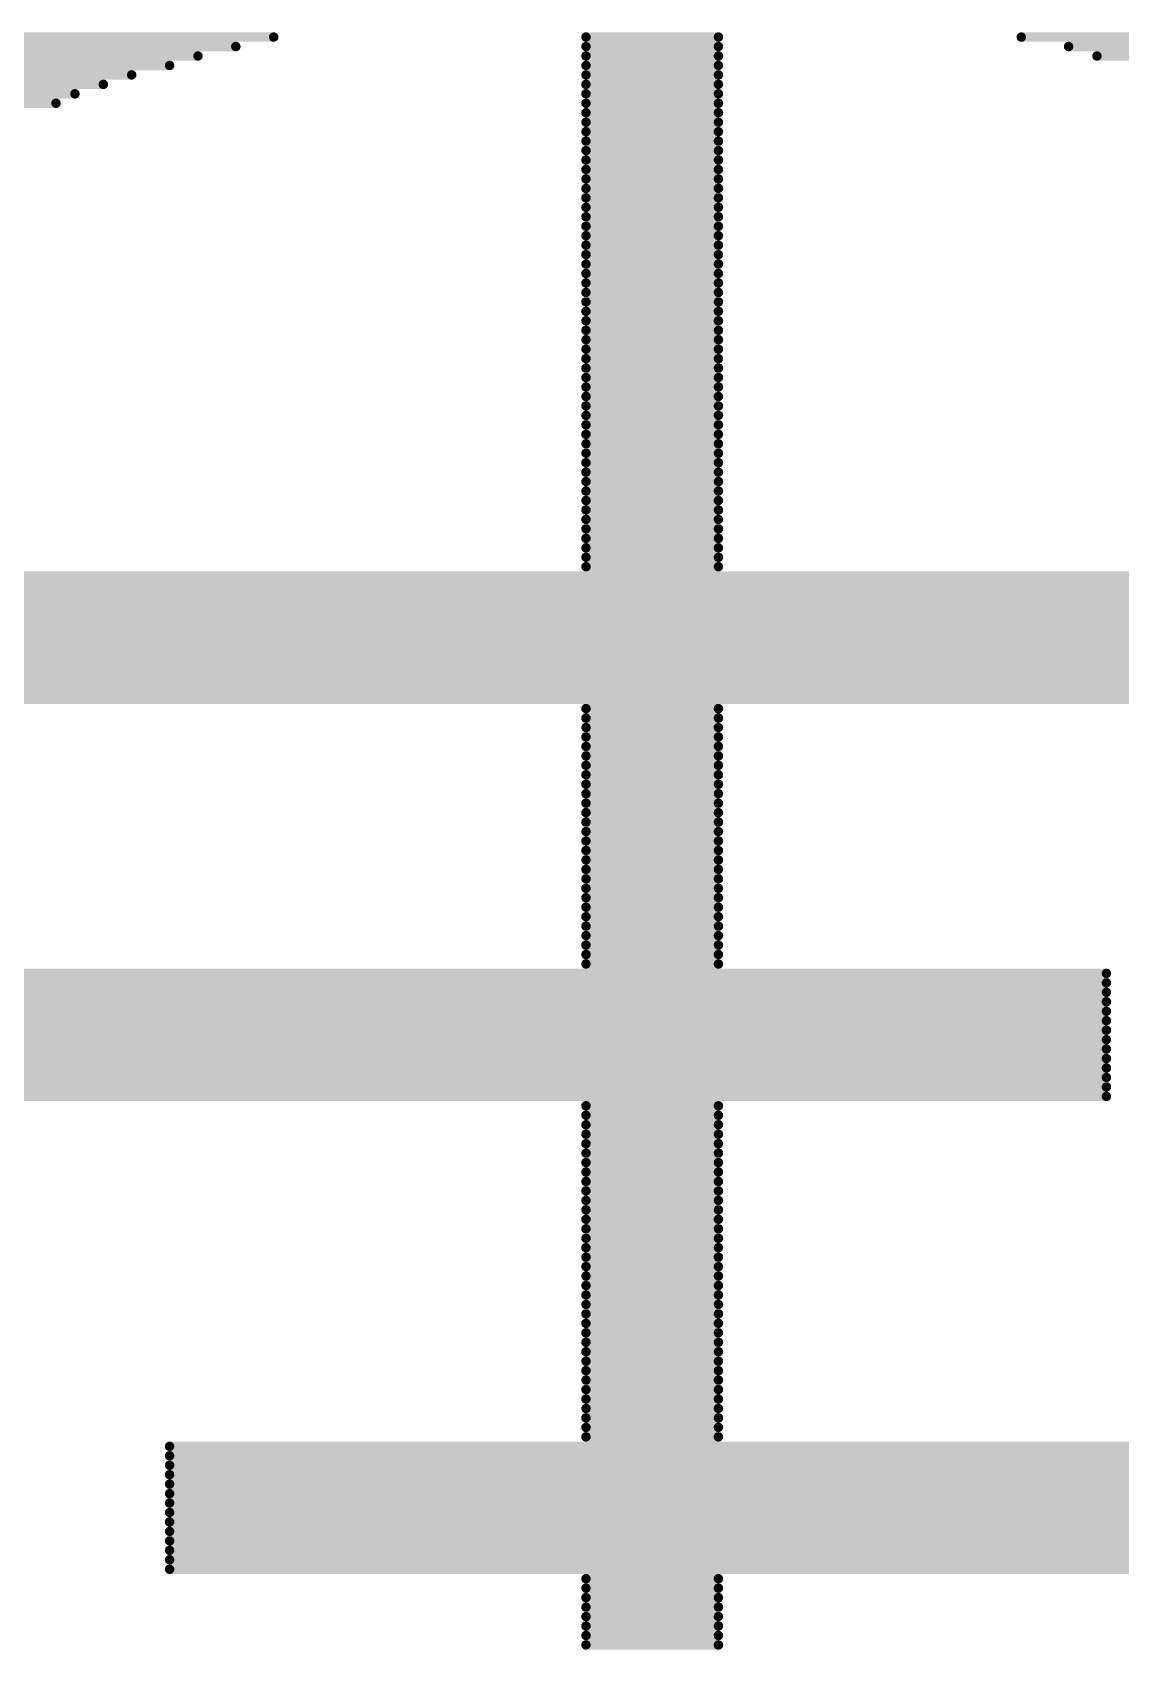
# Model space of a CAD drawing. Extents: x 130.7 to 185.8, y 57.2 to 142.1.
# Drawn here: x 144.29 to 148.13, y 97.32 to 103.03 of the extents above; entities that cross this region are included whole.
import ezdxf

# ---------------------------------------------------------------- set-up
doc = ezdxf.new("R2010")
doc.units = 0
doc.layers.add('BOTTOMOVERLAY', color=54, linetype='CONTINUOUS')

msp = doc.modelspace()

# ---------------------------------------------------------------- linework, layer by layer
at = {"layer": 'BOTTOMOVERLAY', "const_width": 0.033393}
for points in [[(143.705438, 103.017805), (145.141389, 103.017805)], [(146.243398, 103.017805), (146.710916, 103.017805)], [(147.779532, 103.017805), (149.282269, 103.017805)], [(143.571862, 102.951016), (144.874234, 102.951016)], [(143.638651, 102.984409), (145.007813, 102.984409)], [(146.243398, 102.984409), (146.710916, 102.984409)], [(146.243398, 102.951016), (146.710916, 102.951016)], [(147.946501, 102.984409), (149.349059, 102.984409)], [(148.046684, 102.951016), (149.415845, 102.951016)], [(143.505072, 102.917622), (144.774051, 102.917622)], [(146.243398, 102.917622), (146.710916, 102.917622)], [(143.371496, 102.850833), (144.540293, 102.850833)], [(143.438286, 102.884229), (144.640475, 102.884229)], [(146.243398, 102.884229), (146.710916, 102.884229)], [(146.243398, 102.850833), (146.710916, 102.850833)], [(143.23792, 102.784046), (144.373323, 102.784046)], [(143.304707, 102.81744), (144.44011, 102.81744)], [(146.243398, 102.81744), (146.710916, 102.81744)], [(146.243398, 102.784046), (146.710916, 102.784046)], [(146.243398, 102.750653), (146.710916, 102.750653)], [(146.243398, 102.71726), (146.710916, 102.71726)], [(146.243398, 102.683864), (146.710916, 102.683864)], [(146.243398, 102.65047), (146.710916, 102.65047)], [(146.243398, 102.617077), (146.710916, 102.617077)], [(146.243398, 102.583681), (146.710916, 102.583681)], [(146.243398, 102.550288), (146.710916, 102.550288)], [(146.243398, 102.516894), (146.710916, 102.516894)], [(146.243398, 102.483498), (146.710916, 102.483498)], [(146.243398, 102.450105), (146.710916, 102.450105)], [(146.243398, 102.416712), (146.710916, 102.416712)], [(146.243398, 102.383316), (146.710916, 102.383316)], [(146.243398, 102.349922), (146.710916, 102.349922)], [(146.243398, 102.316529), (146.710916, 102.316529)], [(146.243398, 102.283136), (146.710916, 102.283136)], [(146.243398, 102.24974), (146.710916, 102.24974)], [(146.243398, 102.216346), (146.710916, 102.216346)], [(146.243398, 102.182953), (146.710916, 102.182953)], [(146.243398, 102.149557), (146.710916, 102.149557)], [(146.243398, 102.116164), (146.710916, 102.116164)], [(146.243398, 102.08277), (146.710916, 102.08277)], [(146.243398, 102.049374), (146.710916, 102.049374)], [(146.243398, 102.015981), (146.710916, 102.015981)], [(146.243398, 101.982587), (146.710916, 101.982587)], [(146.243398, 101.949192), (146.710916, 101.949192)], [(146.243398, 101.915798), (146.710916, 101.915798)], [(146.243398, 101.882405), (146.710916, 101.882405)], [(146.243398, 101.849009), (146.710916, 101.849009)], [(146.243398, 101.815616), (146.710916, 101.815616)], [(146.243398, 101.782222), (146.710916, 101.782222)], [(146.243398, 101.748826), (146.710916, 101.748826)], [(146.243398, 101.715433), (146.710916, 101.715433)], [(146.243398, 101.682039), (146.710916, 101.682039)], [(146.243398, 101.648644), (146.710916, 101.648644)], [(146.243398, 101.61525), (146.710916, 101.61525)], [(146.243398, 101.581857), (146.710916, 101.581857)], [(146.243398, 101.548461), (146.710916, 101.548461)], [(146.243398, 101.515067), (146.710916, 101.515067)], [(146.243398, 101.481674), (146.710916, 101.481674)], [(146.243398, 101.448278), (146.710916, 101.448278)], [(146.243398, 101.414885), (146.710916, 101.414885)], [(146.243398, 101.381491), (146.710916, 101.381491)], [(146.243398, 101.348095), (146.710916, 101.348095)], [(146.243398, 101.314702), (146.710916, 101.314702)], [(146.243398, 101.281309), (146.710916, 101.281309)], [(146.243398, 101.247915), (146.710916, 101.247915)], [(146.243398, 101.214519), (146.710916, 101.214519)], [(146.243398, 101.181126), (146.710916, 101.181126)], [(146.243398, 101.147733), (146.710916, 101.147733)], [(141.301056, 101.080943), (149.516028, 101.080943)], [(141.334449, 101.114337), (149.315663, 101.114337)], [(141.234267, 101.014154), (149.783183, 101.014154)], [(141.267663, 101.04755), (149.649607, 101.04755)], [(141.200873, 100.947367), (149.950152, 100.947367)], [(141.234267, 100.980761), (149.84997, 100.980761)], [(141.16748, 100.913971), (150.016942, 100.913971)], [(141.134084, 100.880578), (150.050335, 100.880578)], [(141.134084, 100.847185), (150.117124, 100.847185)], [(141.067297, 100.780395), (150.217307, 100.780395)], [(141.100691, 100.813789), (150.183913, 100.813789)], [(141.067297, 100.747002), (150.284096, 100.747002)], [(141.000508, 100.680213), (150.350883, 100.680213)], [(141.033901, 100.713606), (150.31749, 100.713606)], [(146.243398, 100.646819), (146.710916, 100.646819)], [(146.243398, 100.613423), (146.710916, 100.613423)], [(146.243398, 100.58003), (146.710916, 100.58003)], [(146.243398, 100.546637), (146.710916, 100.546637)], [(146.243398, 100.513241), (146.710916, 100.513241)], [(146.243398, 100.479847), (146.710916, 100.479847)], [(146.243398, 100.446454), (146.710916, 100.446454)], [(146.243398, 100.413058), (146.710916, 100.413058)], [(146.243398, 100.379665), (146.710916, 100.379665)], [(146.243398, 100.346271), (146.710916, 100.346271)], [(146.243398, 100.312875), (146.710916, 100.312875)], [(146.243398, 100.279482), (146.710916, 100.279482)], [(146.243398, 100.246089), (146.710916, 100.246089)], [(146.243398, 100.212695), (146.710916, 100.212695)], [(146.243398, 100.179299), (146.710916, 100.179299)], [(146.243398, 100.145906), (146.710916, 100.145906)], [(146.243398, 100.112512), (146.710916, 100.112512)], [(146.243398, 100.079117), (146.710916, 100.079117)], [(146.243398, 100.045723), (146.710916, 100.045723)], [(146.243398, 100.01233), (146.710916, 100.01233)], [(146.243398, 99.978934), (146.710916, 99.978934)], [(146.243398, 99.945541), (146.710916, 99.945541)], [(146.243398, 99.912147), (146.710916, 99.912147)], [(146.243398, 99.878751), (146.710916, 99.878751)], [(146.243398, 99.845358), (146.710916, 99.845358)], [(146.243398, 99.811964), (146.710916, 99.811964)], [(146.243398, 99.778569), (146.710916, 99.778569)], [(146.243398, 99.745175), (146.710916, 99.745175)], [(143.638651, 99.711782), (148.080077, 99.711782)], [(143.204524, 99.644992), (148.080077, 99.644992)], [(143.371496, 99.678386), (148.080077, 99.678386)], [(143.037555, 99.578203), (148.080077, 99.578203)], [(143.104342, 99.611599), (148.080077, 99.611599)], [(142.937372, 99.54481), (148.080077, 99.54481)], [(142.83719, 99.47802), (148.080077, 99.47802)], [(142.903976, 99.511416), (148.080077, 99.511416)], [(142.737007, 99.411234), (148.080077, 99.411234)], [(142.7704, 99.444627), (148.080077, 99.444627)], [(142.636824, 99.344444), (148.080077, 99.344444)], [(142.670218, 99.377838), (148.080077, 99.377838)], [(142.603431, 99.311051), (148.080077, 99.311051)], [(142.570035, 99.277655), (148.080077, 99.277655)], [(146.243398, 99.244262), (146.710916, 99.244262)], [(146.243398, 99.210868), (146.710916, 99.210868)], [(146.243398, 99.177475), (146.710916, 99.177475)], [(146.243398, 99.144079), (146.710916, 99.144079)], [(146.243398, 99.110686), (146.710916, 99.110686)], [(146.243398, 99.077292), (146.710916, 99.077292)], [(146.243398, 99.043896), (146.710916, 99.043896)], [(146.243398, 99.010503), (146.710916, 99.010503)], [(146.243398, 98.97711), (146.710916, 98.97711)], [(146.243398, 98.943714), (146.710916, 98.943714)], [(146.243398, 98.91032), (146.710916, 98.91032)], [(146.243398, 98.876927), (146.710916, 98.876927)], [(146.243398, 98.843531), (146.710916, 98.843531)], [(146.243398, 98.810138), (146.710916, 98.810138)], [(146.243398, 98.776744), (146.710916, 98.776744)], [(146.243398, 98.743348), (146.710916, 98.743348)], [(146.243398, 98.709955), (146.710916, 98.709955)], [(146.243398, 98.676562), (146.710916, 98.676562)], [(146.243398, 98.643166), (146.710916, 98.643166)], [(146.243398, 98.609772), (146.710916, 98.609772)], [(146.243398, 98.576379), (146.710916, 98.576379)], [(146.243398, 98.542983), (146.710916, 98.542983)], [(146.243398, 98.50959), (146.710916, 98.50959)], [(146.243398, 98.476196), (146.710916, 98.476196)], [(146.243398, 98.4428), (146.710916, 98.4428)], [(146.243398, 98.409407), (146.710916, 98.409407)], [(146.243398, 98.376014), (146.710916, 98.376014)], [(146.243398, 98.342618), (146.710916, 98.342618)], [(146.243398, 98.309224), (146.710916, 98.309224)], [(146.243398, 98.275831), (146.710916, 98.275831)], [(146.243398, 98.242435), (146.710916, 98.242435)], [(146.243398, 98.209042), (146.710916, 98.209042)], [(146.243398, 98.175648), (146.710916, 98.175648)], [(146.243398, 98.142255), (146.710916, 98.142255)], [(146.243398, 98.108859), (146.710916, 98.108859)], [(144.774051, 98.042072), (148.681173, 98.042072)], [(146.243398, 98.075466), (146.710916, 98.075466)], [(144.774051, 98.008676), (150.284096, 98.008676)], [(144.774051, 97.975283), (150.217307, 97.975283)], [(144.774051, 97.941889), (150.183913, 97.941889)], [(144.774051, 97.908494), (150.150518, 97.908494)], [(144.774051, 97.8751), (150.083731, 97.8751)], [(144.774051, 97.841707), (150.050335, 97.841707)], [(144.774051, 97.808311), (149.983548, 97.808311)], [(144.774051, 97.774917), (149.916759, 97.774917)], [(144.774051, 97.741524), (149.84997, 97.741524)], [(144.774051, 97.708128), (149.749789, 97.708128)], [(144.774051, 97.674735), (149.649607, 97.674735)], [(144.774051, 97.641341), (149.549424, 97.641341)], [(144.774051, 97.607945), (149.349059, 97.607945)], [(146.243398, 97.574552), (146.710916, 97.574552)], [(146.243398, 97.541159), (146.710916, 97.541159)], [(146.243398, 97.507763), (146.710916, 97.507763)], [(146.243398, 97.474369), (146.710916, 97.474369)], [(146.243398, 97.440976), (146.710916, 97.440976)], [(146.243398, 97.40758), (146.710916, 97.40758)], [(146.243398, 97.374187), (146.710916, 97.374187)], [(146.243398, 97.340793), (146.710916, 97.340793)]]:
    msp.add_lwpolyline(points, dxfattribs=at)
at = {"layer": 'BOTTOMOVERLAY', "const_width": 0.016695}
for points in [[(145.13304, 103.017805, 1), (145.149738, 103.017805, 1)], [(146.235049, 103.017805, 1), (146.251747, 103.017805, 1)], [(146.702567, 103.017805, 1), (146.719265, 103.017805, 1)], [(147.771183, 103.017805, 1), (147.787881, 103.017805, 1)], [(144.865885, 102.951016, 1), (144.882583, 102.951016, 1)], [(144.999464, 102.984409, 1), (145.016162, 102.984409, 1)], [(146.235049, 102.984409, 1), (146.251747, 102.984409, 1)], [(146.235049, 102.951016, 1), (146.251747, 102.951016, 1)], [(146.702567, 102.984409, 1), (146.719265, 102.984409, 1)], [(146.702567, 102.951016, 1), (146.719265, 102.951016, 1)], [(147.938152, 102.984409, 1), (147.95485, 102.984409, 1)], [(148.038335, 102.951016, 1), (148.055033, 102.951016, 1)], [(144.765702, 102.917622, 1), (144.7824, 102.917622, 1)], [(146.235049, 102.917622, 1), (146.251747, 102.917622, 1)], [(146.702567, 102.917622, 1), (146.719265, 102.917622, 1)], [(144.531944, 102.850833, 1), (144.548642, 102.850833, 1)], [(144.632126, 102.884229, 1), (144.648824, 102.884229, 1)], [(146.235049, 102.884229, 1), (146.251747, 102.884229, 1)], [(146.235049, 102.850833, 1), (146.251747, 102.850833, 1)], [(146.702567, 102.884229, 1), (146.719265, 102.884229, 1)], [(146.702567, 102.850833, 1), (146.719265, 102.850833, 1)], [(144.364974, 102.784046, 1), (144.381672, 102.784046, 1)], [(144.431761, 102.81744, 1), (144.448459, 102.81744, 1)], [(146.235049, 102.81744, 1), (146.251747, 102.81744, 1)], [(146.235049, 102.784046, 1), (146.251747, 102.784046, 1)], [(146.702567, 102.81744, 1), (146.719265, 102.81744, 1)], [(146.702567, 102.784046, 1), (146.719265, 102.784046, 1)], [(146.235049, 102.750653, 1), (146.251747, 102.750653, 1)], [(146.235049, 102.71726, 1), (146.251747, 102.71726, 1)], [(146.702567, 102.750653, 1), (146.719265, 102.750653, 1)], [(146.702567, 102.71726, 1), (146.719265, 102.71726, 1)], [(146.235049, 102.683864, 1), (146.251747, 102.683864, 1)], [(146.702567, 102.683864, 1), (146.719265, 102.683864, 1)], [(146.235049, 102.65047, 1), (146.251747, 102.65047, 1)], [(146.235049, 102.617077, 1), (146.251747, 102.617077, 1)], [(146.702567, 102.65047, 1), (146.719265, 102.65047, 1)], [(146.702567, 102.617077, 1), (146.719265, 102.617077, 1)], [(146.235049, 102.583681, 1), (146.251747, 102.583681, 1)], [(146.235049, 102.550288, 1), (146.251747, 102.550288, 1)], [(146.702567, 102.583681, 1), (146.719265, 102.583681, 1)], [(146.702567, 102.550288, 1), (146.719265, 102.550288, 1)], [(146.235049, 102.516894, 1), (146.251747, 102.516894, 1)], [(146.702567, 102.516894, 1), (146.719265, 102.516894, 1)], [(146.235049, 102.483498, 1), (146.251747, 102.483498, 1)], [(146.235049, 102.450105, 1), (146.251747, 102.450105, 1)], [(146.702567, 102.483498, 1), (146.719265, 102.483498, 1)], [(146.702567, 102.450105, 1), (146.719265, 102.450105, 1)], [(146.235049, 102.416712, 1), (146.251747, 102.416712, 1)], [(146.235049, 102.383316, 1), (146.251747, 102.383316, 1)], [(146.702567, 102.416712, 1), (146.719265, 102.416712, 1)], [(146.702567, 102.383316, 1), (146.719265, 102.383316, 1)], [(146.235049, 102.349922, 1), (146.251747, 102.349922, 1)], [(146.235049, 102.316529, 1), (146.251747, 102.316529, 1)], [(146.702567, 102.349922, 1), (146.719265, 102.349922, 1)], [(146.702567, 102.316529, 1), (146.719265, 102.316529, 1)], [(146.235049, 102.283136, 1), (146.251747, 102.283136, 1)], [(146.702567, 102.283136, 1), (146.719265, 102.283136, 1)], [(146.235049, 102.24974, 1), (146.251747, 102.24974, 1)], [(146.235049, 102.216346, 1), (146.251747, 102.216346, 1)], [(146.702567, 102.24974, 1), (146.719265, 102.24974, 1)], [(146.702567, 102.216346, 1), (146.719265, 102.216346, 1)], [(146.235049, 102.182953, 1), (146.251747, 102.182953, 1)], [(146.235049, 102.149557, 1), (146.251747, 102.149557, 1)], [(146.702567, 102.182953, 1), (146.719265, 102.182953, 1)], [(146.702567, 102.149557, 1), (146.719265, 102.149557, 1)], [(146.235049, 102.116164, 1), (146.251747, 102.116164, 1)], [(146.702567, 102.116164, 1), (146.719265, 102.116164, 1)], [(146.235049, 102.08277, 1), (146.251747, 102.08277, 1)], [(146.235049, 102.049374, 1), (146.251747, 102.049374, 1)], [(146.702567, 102.08277, 1), (146.719265, 102.08277, 1)], [(146.702567, 102.049374, 1), (146.719265, 102.049374, 1)], [(146.235049, 102.015981, 1), (146.251747, 102.015981, 1)], [(146.235049, 101.982587, 1), (146.251747, 101.982587, 1)], [(146.702567, 102.015981, 1), (146.719265, 102.015981, 1)], [(146.702567, 101.982587, 1), (146.719265, 101.982587, 1)], [(146.235049, 101.949192, 1), (146.251747, 101.949192, 1)], [(146.235049, 101.915798, 1), (146.251747, 101.915798, 1)], [(146.702567, 101.949192, 1), (146.719265, 101.949192, 1)], [(146.702567, 101.915798, 1), (146.719265, 101.915798, 1)], [(146.235049, 101.882405, 1), (146.251747, 101.882405, 1)], [(146.702567, 101.882405, 1), (146.719265, 101.882405, 1)], [(146.235049, 101.849009, 1), (146.251747, 101.849009, 1)], [(146.235049, 101.815616, 1), (146.251747, 101.815616, 1)], [(146.702567, 101.849009, 1), (146.719265, 101.849009, 1)], [(146.702567, 101.815616, 1), (146.719265, 101.815616, 1)], [(146.235049, 101.782222, 1), (146.251747, 101.782222, 1)], [(146.235049, 101.748826, 1), (146.251747, 101.748826, 1)], [(146.702567, 101.782222, 1), (146.719265, 101.782222, 1)], [(146.702567, 101.748826, 1), (146.719265, 101.748826, 1)], [(146.235049, 101.715433, 1), (146.251747, 101.715433, 1)], [(146.702567, 101.715433, 1), (146.719265, 101.715433, 1)], [(146.235049, 101.682039, 1), (146.251747, 101.682039, 1)], [(146.235049, 101.648644, 1), (146.251747, 101.648644, 1)], [(146.702567, 101.682039, 1), (146.719265, 101.682039, 1)], [(146.702567, 101.648644, 1), (146.719265, 101.648644, 1)], [(146.235049, 101.61525, 1), (146.251747, 101.61525, 1)], [(146.235049, 101.581857, 1), (146.251747, 101.581857, 1)], [(146.702567, 101.61525, 1), (146.719265, 101.61525, 1)], [(146.702567, 101.581857, 1), (146.719265, 101.581857, 1)], [(146.235049, 101.548461, 1), (146.251747, 101.548461, 1)], [(146.235049, 101.515067, 1), (146.251747, 101.515067, 1)], [(146.702567, 101.548461, 1), (146.719265, 101.548461, 1)], [(146.702567, 101.515067, 1), (146.719265, 101.515067, 1)], [(146.235049, 101.481674, 1), (146.251747, 101.481674, 1)], [(146.702567, 101.481674, 1), (146.719265, 101.481674, 1)], [(146.235049, 101.448278, 1), (146.251747, 101.448278, 1)], [(146.235049, 101.414885, 1), (146.251747, 101.414885, 1)], [(146.702567, 101.448278, 1), (146.719265, 101.448278, 1)], [(146.702567, 101.414885, 1), (146.719265, 101.414885, 1)], [(146.235049, 101.381491, 1), (146.251747, 101.381491, 1)], [(146.235049, 101.348095, 1), (146.251747, 101.348095, 1)], [(146.702567, 101.381491, 1), (146.719265, 101.381491, 1)], [(146.702567, 101.348095, 1), (146.719265, 101.348095, 1)], [(146.235049, 101.314702, 1), (146.251747, 101.314702, 1)], [(146.702567, 101.314702, 1), (146.719265, 101.314702, 1)], [(146.235049, 101.281309, 1), (146.251747, 101.281309, 1)], [(146.235049, 101.247915, 1), (146.251747, 101.247915, 1)], [(146.702567, 101.281309, 1), (146.719265, 101.281309, 1)], [(146.702567, 101.247915, 1), (146.719265, 101.247915, 1)], [(146.235049, 101.214519, 1), (146.251747, 101.214519, 1)], [(146.235049, 101.181126, 1), (146.251747, 101.181126, 1)], [(146.702567, 101.214519, 1), (146.719265, 101.214519, 1)], [(146.702567, 101.181126, 1), (146.719265, 101.181126, 1)], [(146.235049, 101.147733, 1), (146.251747, 101.147733, 1)], [(146.702567, 101.147733, 1), (146.719265, 101.147733, 1)], [(146.235049, 100.646819, 1), (146.251747, 100.646819, 1)], [(146.235049, 100.613423, 1), (146.251747, 100.613423, 1)], [(146.702567, 100.646819, 1), (146.719265, 100.646819, 1)], [(146.702567, 100.613423, 1), (146.719265, 100.613423, 1)], [(146.235049, 100.58003, 1), (146.251747, 100.58003, 1)], [(146.235049, 100.546637, 1), (146.251747, 100.546637, 1)], [(146.702567, 100.58003, 1), (146.719265, 100.58003, 1)], [(146.702567, 100.546637, 1), (146.719265, 100.546637, 1)], [(146.235049, 100.513241, 1), (146.251747, 100.513241, 1)], [(146.702567, 100.513241, 1), (146.719265, 100.513241, 1)], [(146.235049, 100.479847, 1), (146.251747, 100.479847, 1)], [(146.235049, 100.446454, 1), (146.251747, 100.446454, 1)], [(146.702567, 100.479847, 1), (146.719265, 100.479847, 1)], [(146.702567, 100.446454, 1), (146.719265, 100.446454, 1)], [(146.235049, 100.413058, 1), (146.251747, 100.413058, 1)], [(146.235049, 100.379665, 1), (146.251747, 100.379665, 1)], [(146.702567, 100.413058, 1), (146.719265, 100.413058, 1)], [(146.702567, 100.379665, 1), (146.719265, 100.379665, 1)], [(146.235049, 100.346271, 1), (146.251747, 100.346271, 1)], [(146.702567, 100.346271, 1), (146.719265, 100.346271, 1)], [(146.235049, 100.312875, 1), (146.251747, 100.312875, 1)], [(146.235049, 100.279482, 1), (146.251747, 100.279482, 1)], [(146.702567, 100.312875, 1), (146.719265, 100.312875, 1)], [(146.702567, 100.279482, 1), (146.719265, 100.279482, 1)], [(146.235049, 100.246089, 1), (146.251747, 100.246089, 1)], [(146.235049, 100.212695, 1), (146.251747, 100.212695, 1)], [(146.702567, 100.246089, 1), (146.719265, 100.246089, 1)], [(146.702567, 100.212695, 1), (146.719265, 100.212695, 1)], [(146.235049, 100.179299, 1), (146.251747, 100.179299, 1)], [(146.235049, 100.145906, 1), (146.251747, 100.145906, 1)], [(146.702567, 100.179299, 1), (146.719265, 100.179299, 1)], [(146.702567, 100.145906, 1), (146.719265, 100.145906, 1)], [(146.235049, 100.112512, 1), (146.251747, 100.112512, 1)], [(146.702567, 100.112512, 1), (146.719265, 100.112512, 1)], [(146.235049, 100.079117, 1), (146.251747, 100.079117, 1)], [(146.235049, 100.045723, 1), (146.251747, 100.045723, 1)], [(146.702567, 100.079117, 1), (146.719265, 100.079117, 1)], [(146.702567, 100.045723, 1), (146.719265, 100.045723, 1)], [(146.235049, 100.01233, 1), (146.251747, 100.01233, 1)], [(146.235049, 99.978934, 1), (146.251747, 99.978934, 1)], [(146.702567, 100.01233, 1), (146.719265, 100.01233, 1)], [(146.702567, 99.978934, 1), (146.719265, 99.978934, 1)], [(146.235049, 99.945541, 1), (146.251747, 99.945541, 1)], [(146.702567, 99.945541, 1), (146.719265, 99.945541, 1)], [(146.235049, 99.912147, 1), (146.251747, 99.912147, 1)], [(146.235049, 99.878751, 1), (146.251747, 99.878751, 1)], [(146.702567, 99.912147, 1), (146.719265, 99.912147, 1)], [(146.702567, 99.878751, 1), (146.719265, 99.878751, 1)], [(146.235049, 99.845358, 1), (146.251747, 99.845358, 1)], [(146.235049, 99.811964, 1), (146.251747, 99.811964, 1)], [(146.702567, 99.845358, 1), (146.719265, 99.845358, 1)], [(146.702567, 99.811964, 1), (146.719265, 99.811964, 1)], [(146.235049, 99.778569, 1), (146.251747, 99.778569, 1)], [(146.235049, 99.745175, 1), (146.251747, 99.745175, 1)], [(146.702567, 99.778569, 1), (146.719265, 99.778569, 1)], [(146.702567, 99.745175, 1), (146.719265, 99.745175, 1)], [(148.071728, 99.711782, 1), (148.088426, 99.711782, 1)], [(148.071728, 99.678386, 1), (148.088426, 99.678386, 1)], [(148.071728, 99.644992, 1), (148.088426, 99.644992, 1)], [(148.071728, 99.611599, 1), (148.088426, 99.611599, 1)], [(148.071728, 99.578203, 1), (148.088426, 99.578203, 1)], [(148.071728, 99.54481, 1), (148.088426, 99.54481, 1)], [(148.071728, 99.511416, 1), (148.088426, 99.511416, 1)], [(148.071728, 99.47802, 1), (148.088426, 99.47802, 1)], [(148.071728, 99.444627, 1), (148.088426, 99.444627, 1)], [(148.071728, 99.411234, 1), (148.088426, 99.411234, 1)], [(148.071728, 99.377838, 1), (148.088426, 99.377838, 1)], [(148.071728, 99.344444, 1), (148.088426, 99.344444, 1)], [(148.071728, 99.311051, 1), (148.088426, 99.311051, 1)], [(146.235049, 99.244262, 1), (146.251747, 99.244262, 1)], [(146.702567, 99.244262, 1), (146.719265, 99.244262, 1)], [(148.071728, 99.277655, 1), (148.088426, 99.277655, 1)], [(146.235049, 99.210868, 1), (146.251747, 99.210868, 1)], [(146.235049, 99.177475, 1), (146.251747, 99.177475, 1)], [(146.702567, 99.210868, 1), (146.719265, 99.210868, 1)], [(146.702567, 99.177475, 1), (146.719265, 99.177475, 1)], [(146.235049, 99.144079, 1), (146.251747, 99.144079, 1)], [(146.702567, 99.144079, 1), (146.719265, 99.144079, 1)], [(146.235049, 99.110686, 1), (146.251747, 99.110686, 1)], [(146.235049, 99.077292, 1), (146.251747, 99.077292, 1)], [(146.702567, 99.110686, 1), (146.719265, 99.110686, 1)], [(146.702567, 99.077292, 1), (146.719265, 99.077292, 1)], [(146.235049, 99.043896, 1), (146.251747, 99.043896, 1)], [(146.235049, 99.010503, 1), (146.251747, 99.010503, 1)], [(146.702567, 99.043896, 1), (146.719265, 99.043896, 1)], [(146.702567, 99.010503, 1), (146.719265, 99.010503, 1)], [(146.235049, 98.97711, 1), (146.251747, 98.97711, 1)], [(146.702567, 98.97711, 1), (146.719265, 98.97711, 1)], [(146.235049, 98.943714, 1), (146.251747, 98.943714, 1)], [(146.235049, 98.91032, 1), (146.251747, 98.91032, 1)], [(146.702567, 98.943714, 1), (146.719265, 98.943714, 1)], [(146.702567, 98.91032, 1), (146.719265, 98.91032, 1)], [(146.235049, 98.876927, 1), (146.251747, 98.876927, 1)], [(146.235049, 98.843531, 1), (146.251747, 98.843531, 1)], [(146.702567, 98.876927, 1), (146.719265, 98.876927, 1)], [(146.702567, 98.843531, 1), (146.719265, 98.843531, 1)], [(146.235049, 98.810138, 1), (146.251747, 98.810138, 1)], [(146.235049, 98.776744, 1), (146.251747, 98.776744, 1)], [(146.702567, 98.810138, 1), (146.719265, 98.810138, 1)], [(146.702567, 98.776744, 1), (146.719265, 98.776744, 1)], [(146.235049, 98.743348, 1), (146.251747, 98.743348, 1)], [(146.702567, 98.743348, 1), (146.719265, 98.743348, 1)], [(146.235049, 98.709955, 1), (146.251747, 98.709955, 1)], [(146.235049, 98.676562, 1), (146.251747, 98.676562, 1)], [(146.702567, 98.709955, 1), (146.719265, 98.709955, 1)], [(146.702567, 98.676562, 1), (146.719265, 98.676562, 1)], [(146.235049, 98.643166, 1), (146.251747, 98.643166, 1)], [(146.235049, 98.609772, 1), (146.251747, 98.609772, 1)], [(146.702567, 98.643166, 1), (146.719265, 98.643166, 1)], [(146.702567, 98.609772, 1), (146.719265, 98.609772, 1)], [(146.235049, 98.576379, 1), (146.251747, 98.576379, 1)], [(146.702567, 98.576379, 1), (146.719265, 98.576379, 1)], [(146.235049, 98.542983, 1), (146.251747, 98.542983, 1)], [(146.235049, 98.50959, 1), (146.251747, 98.50959, 1)], [(146.702567, 98.542983, 1), (146.719265, 98.542983, 1)], [(146.702567, 98.50959, 1), (146.719265, 98.50959, 1)], [(146.235049, 98.476196, 1), (146.251747, 98.476196, 1)], [(146.235049, 98.4428, 1), (146.251747, 98.4428, 1)], [(146.702567, 98.476196, 1), (146.719265, 98.476196, 1)], [(146.702567, 98.4428, 1), (146.719265, 98.4428, 1)], [(146.235049, 98.409407, 1), (146.251747, 98.409407, 1)], [(146.235049, 98.376014, 1), (146.251747, 98.376014, 1)], [(146.702567, 98.409407, 1), (146.719265, 98.409407, 1)], [(146.702567, 98.376014, 1), (146.719265, 98.376014, 1)], [(146.235049, 98.342618, 1), (146.251747, 98.342618, 1)], [(146.702567, 98.342618, 1), (146.719265, 98.342618, 1)], [(146.235049, 98.309224, 1), (146.251747, 98.309224, 1)], [(146.235049, 98.275831, 1), (146.251747, 98.275831, 1)], [(146.702567, 98.309224, 1), (146.719265, 98.309224, 1)], [(146.702567, 98.275831, 1), (146.719265, 98.275831, 1)], [(146.235049, 98.242435, 1), (146.251747, 98.242435, 1)], [(146.235049, 98.209042, 1), (146.251747, 98.209042, 1)], [(146.702567, 98.242435, 1), (146.719265, 98.242435, 1)], [(146.702567, 98.209042, 1), (146.719265, 98.209042, 1)], [(146.235049, 98.175648, 1), (146.251747, 98.175648, 1)], [(146.702567, 98.175648, 1), (146.719265, 98.175648, 1)], [(146.235049, 98.142255, 1), (146.251747, 98.142255, 1)], [(146.235049, 98.108859, 1), (146.251747, 98.108859, 1)], [(146.702567, 98.142255, 1), (146.719265, 98.142255, 1)], [(146.702567, 98.108859, 1), (146.719265, 98.108859, 1)], [(144.765702, 98.042072, 1), (144.7824, 98.042072, 1)], [(146.235049, 98.075466, 1), (146.251747, 98.075466, 1)], [(146.702567, 98.075466, 1), (146.719265, 98.075466, 1)], [(144.765702, 98.008676, 1), (144.7824, 98.008676, 1)], [(144.765702, 97.975283, 1), (144.7824, 97.975283, 1)], [(144.765702, 97.941889, 1), (144.7824, 97.941889, 1)], [(144.765702, 97.908494, 1), (144.7824, 97.908494, 1)], [(144.765702, 97.8751, 1), (144.7824, 97.8751, 1)], [(144.765702, 97.841707, 1), (144.7824, 97.841707, 1)], [(144.765702, 97.808311, 1), (144.7824, 97.808311, 1)], [(144.765702, 97.774917, 1), (144.7824, 97.774917, 1)], [(144.765702, 97.741524, 1), (144.7824, 97.741524, 1)], [(144.765702, 97.708128, 1), (144.7824, 97.708128, 1)], [(144.765702, 97.674735, 1), (144.7824, 97.674735, 1)], [(144.765702, 97.641341, 1), (144.7824, 97.641341, 1)], [(144.765702, 97.607945, 1), (144.7824, 97.607945, 1)], [(146.235049, 97.574552, 1), (146.251747, 97.574552, 1)], [(146.702567, 97.574552, 1), (146.719265, 97.574552, 1)], [(146.235049, 97.541159, 1), (146.251747, 97.541159, 1)], [(146.702567, 97.541159, 1), (146.719265, 97.541159, 1)], [(146.235049, 97.507763, 1), (146.251747, 97.507763, 1)], [(146.235049, 97.474369, 1), (146.251747, 97.474369, 1)], [(146.702567, 97.507763, 1), (146.719265, 97.507763, 1)], [(146.702567, 97.474369, 1), (146.719265, 97.474369, 1)], [(146.235049, 97.440976, 1), (146.251747, 97.440976, 1)], [(146.235049, 97.40758, 1), (146.251747, 97.40758, 1)], [(146.702567, 97.440976, 1), (146.719265, 97.440976, 1)], [(146.702567, 97.40758, 1), (146.719265, 97.40758, 1)], [(146.235049, 97.374187, 1), (146.251747, 97.374187, 1)], [(146.702567, 97.374187, 1), (146.719265, 97.374187, 1)], [(146.235049, 97.340793, 1), (146.251747, 97.340793, 1)], [(146.702567, 97.340793, 1), (146.719265, 97.340793, 1)]]:
    msp.add_lwpolyline(points, format="xyb", close=True, dxfattribs=at)

doc.saveas('drawing.dxf')
